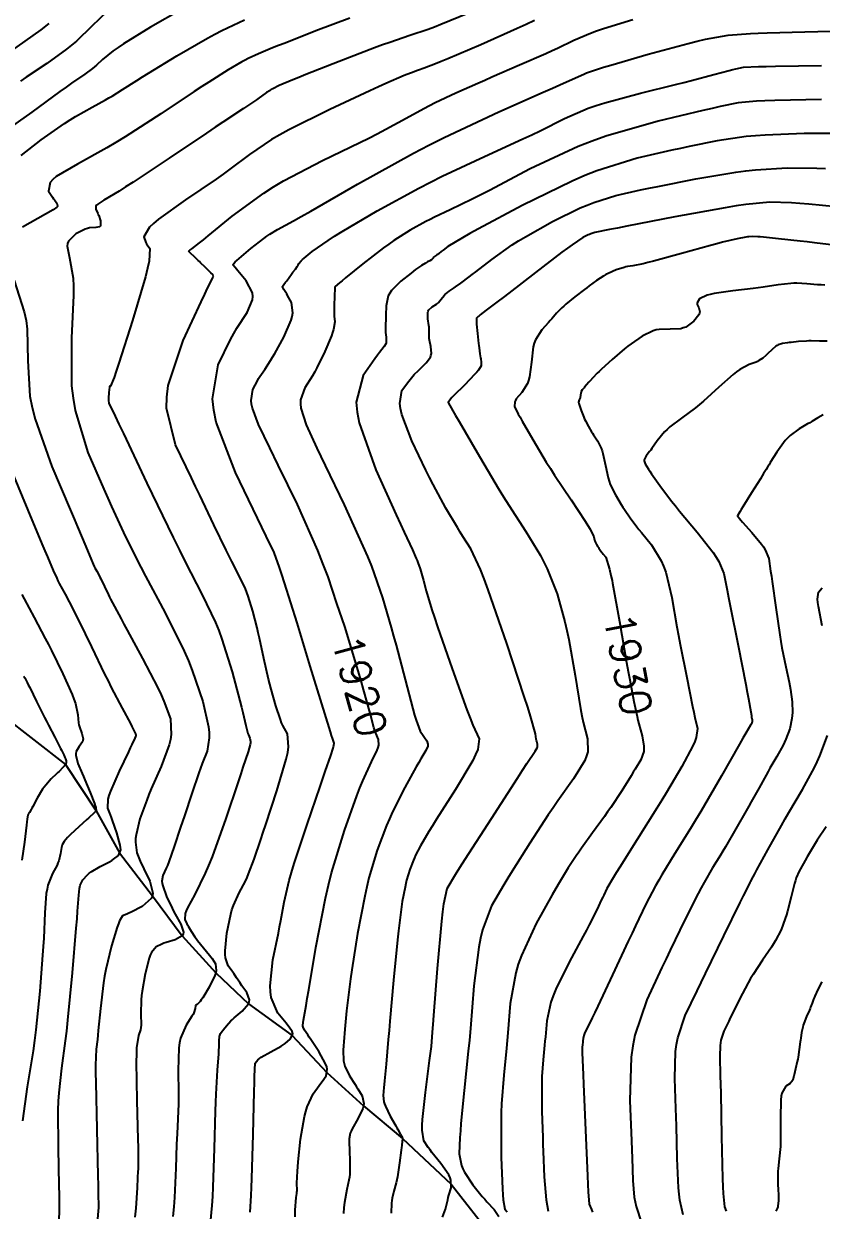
# Model space of a CAD drawing. Header units: metres. Extents: x 837475 to 838479, y 1189012 to 1191015.
# Drawn here: x 838189.3 to 838288.9, y 1189518.9 to 1189667.2 of the extents above; entities that cross this region are included whole.
import ezdxf

# ---------------------------------------------------------------- set-up
doc = ezdxf.new("R2010")
doc.units = ezdxf.units.M
doc.header["$LTSCALE"] = 0.3
for name, color, linetype in [('COTAS 10', 1, 'Continuous'), ('COTAS INT', 252, 'Continuous'), ('DRENAJE', 5, 'Continuous')]:
    doc.layers.add(name, color=color, linetype=linetype)
doc.styles.get("Standard").update_dxf_attribs({"font": 'simplex.shx'})

msp = doc.modelspace()

# ---------------------------------------------------------------- linework, layer by layer
at = {"layer": 'COTAS 10'}
for points in [[(838230.006, 1189667.886), (838225.738, 1189666.279), (838221.906, 1189664.774), (838221.079, 1189664.447), (838220.353, 1189664.159), (838218.578, 1189663.44), (838217.32, 1189662.847), (838216.921, 1189662.638), (838216.5, 1189662.409), (838214.796, 1189661.422), (838212.383, 1189659.903), (838211.516, 1189659.34), (838210.561, 1189658.714), (838206.394, 1189655.937), (838201.918, 1189653.037), (838200.769, 1189652.334), (838199.659, 1189651.675), (838195.977, 1189649.655), (838193.335, 1189648.081), (838192.881, 1189647.703), (838192.547, 1189647.35), (838192.344, 1189646.283), (838192.862, 1189645.498), (838192.983, 1189645.323), (838193.094, 1189645.167), (838193.413, 1189644.754), (838193.499, 1189644.45), (838193.463, 1189644.363), (838193.401, 1189644.273), (838192.96, 1189643.938), (838191.995, 1189643.391), (838189.092, 1189641.748)], [(838223.18, 1189518.123), (838223.194, 1189518.975), (838223.288, 1189520.528), (838223.382, 1189521.025), (838223.397, 1189521.211), (838223.407, 1189521.418), (838223.402, 1189522.34), (838223.451, 1189523.824), (838223.494, 1189524.385), (838223.55, 1189525.011), (838223.861, 1189527.815), (838224.343, 1189530.647), (838224.506, 1189531.291), (838224.683, 1189531.874), (838225.43, 1189533.473), (838226.187, 1189534.553), (838226.369, 1189534.81), (838226.54, 1189535.047), (838227.06, 1189535.749), (838227.187, 1189536.566), (838227.11, 1189536.876), (838226.984, 1189537.223), (838226.124, 1189538.777), (838225.132, 1189540.274), (838224.923, 1189540.585), (838224.741, 1189540.851), (838224.323, 1189541.436), (838224.163, 1189541.807), (838224.144, 1189541.938), (838224.137, 1189542.081), (838224.206, 1189542.699), (838224.532, 1189544.518), (838224.686, 1189545.418), (838224.869, 1189546.49), (838225.761, 1189551.795), (838226.962, 1189557.94), (838227.338, 1189559.543), (838227.734, 1189561.102), (838229.324, 1189566.376), (838230.888, 1189570.73), (838231.268, 1189571.71), (838231.624, 1189572.591), (838232.72, 1189574.958), (838233.426, 1189576.437), (838233.537, 1189576.759), (838233.611, 1189577.042), (838233.572, 1189577.749), (838233.244, 1189578.533), (838233.135, 1189578.865), (838233.019, 1189579.247), (838232.534, 1189581.041), (838231.722, 1189583.992), (838231.4, 1189585.103), (838231.036, 1189586.341), (838229.369, 1189591.874), (838228.398, 1189594.759), (838227.279, 1189598.083), (838226.648, 1189599.748), (838225.995, 1189601.389), (838223.445, 1189607.117), (838221.062, 1189612.042), (838220.012, 1189614.21), (838218.607, 1189617.117), (838217.835, 1189619.159), (838217.734, 1189619.648), (838217.682, 1189620.104), (838217.903, 1189621.475), (838218.456, 1189622.565), (838218.614, 1189622.843), (838218.774, 1189623.111), (838219.366, 1189623.995), (838220.1, 1189625.114), (838220.349, 1189625.53), (838220.618, 1189625.992), (838221.755, 1189628.045), (838222.671, 1189630.139), (838222.8, 1189630.626), (838222.875, 1189631.074), (838222.7, 1189632.359), (838222.233, 1189633.232), (838222.125, 1189633.42), (838222.026, 1189633.585), (838221.746, 1189633.986), (838221.613, 1189634.233), (838221.606, 1189634.3), (838221.612, 1189634.366), (838221.744, 1189634.603), (838221.981, 1189634.88), (838222.053, 1189634.971), (838222.128, 1189635.069), (838222.424, 1189635.476), (838222.733, 1189635.911), (838222.818, 1189636.025), (838222.901, 1189636.138), (838223.197, 1189636.524), (838223.442, 1189636.857), (838223.494, 1189636.936), (838223.538, 1189637.009), (838223.638, 1189637.227), (838223.923, 1189637.567), (838224.083, 1189637.717), (838224.279, 1189637.892), (838225.283, 1189638.728), (838227.283, 1189640.11), (838228.108, 1189640.63), (838229.05, 1189641.208), (838233.43, 1189643.79), (838238.614, 1189646.643), (838240.063, 1189647.391), (838241.519, 1189648.122), (838246.824, 1189650.614), (838251.609, 1189652.784), (838252.736, 1189653.312), (838253.777, 1189653.808), (838256.824, 1189655.337), (838259.79, 1189656.628), (838260.78, 1189656.975), (838261.844, 1189657.317), (838266.298, 1189658.513), (838270.705, 1189659.576), (838271.74, 1189659.835), (838272.695, 1189660.078), (838275.472, 1189660.826), (838277.41, 1189661.361), (838277.835, 1189661.469), (838278.212, 1189661.56), (838279.174, 1189661.746), (838281.066, 1189661.825), (838282.03, 1189661.849), (838283.186, 1189661.874), (838288.948, 1189661.972)], [(838291.94, 1189639.37), (838288.073, 1189639.815), (838287.136, 1189639.921), (838286.258, 1189640.019), (838283.571, 1189640.312), (838281.668, 1189640.509), (838281.283, 1189640.546), (838280.961, 1189640.575), (838280.312, 1189640.62), (838279.871, 1189640.57), (838279.68, 1189640.54), (838279.458, 1189640.502), (838278.407, 1189640.308), (838276.58, 1189639.883), (838275.869, 1189639.7), (838275.07, 1189639.489), (838271.445, 1189638.492), (838267.955, 1189637.538), (838267.241, 1189637.354), (838266.637, 1189637.205), (838265.366, 1189636.956), (838264.71, 1189636.861), (838264.492, 1189636.809), (838264.26, 1189636.746), (838263.291, 1189636.422), (838262.265, 1189635.981), (838261.996, 1189635.843), (838261.733, 1189635.698), (838260.839, 1189635.116), (838259.903, 1189634.42), (838259.614, 1189634.202), (838259.313, 1189633.973), (838258.117, 1189633.056), (838256.989, 1189632.144), (838256.73, 1189631.917), (838256.494, 1189631.702), (838255.835, 1189631.021), (838255.241, 1189630.331), (838255.046, 1189630.11), (838254.838, 1189629.877), (838253.979, 1189628.926), (838253.206, 1189627.682), (838253.053, 1189627.263), (838252.927, 1189626.813), (838252.689, 1189624.916), (838252.463, 1189623.051), (838252.344, 1189622.62), (838252.2, 1189622.227), (838251.475, 1189621.113), (838250.8, 1189620.314), (838250.687, 1189620.118), (838250.607, 1189619.934), (838250.585, 1189619.36), (838251.046, 1189618.424), (838251.27, 1189618.011), (838251.537, 1189617.531), (838252.846, 1189615.242), (838254.545, 1189612.427), (838255.056, 1189611.615), (838255.584, 1189610.789), (838257.641, 1189607.69), (838259.4, 1189605.042), (838259.741, 1189604.5), (838260.019, 1189604.042), (838260.495, 1189603.079), (838260.583, 1189602.678), (838260.616, 1189602.574), (838260.653, 1189602.472), (838260.816, 1189602.132), (838261.002, 1189601.825), (838261.053, 1189601.744), (838261.104, 1189601.665), (838261.285, 1189601.398), (838261.499, 1189601.111), (838261.571, 1189601.02), (838261.648, 1189600.925), (838261.97, 1189600.537), (838262.453, 1189599.048), (838262.631, 1189598.257), (838262.763, 1189597.623), (838262.829, 1189597.303), (838263.705, 1189592.492), (838264.588, 1189587.382), (838264.79, 1189586.239), (838264.973, 1189585.213), (838265.483, 1189582.492), (838265.88, 1189580.65), (838265.991, 1189580.178), (838266.104, 1189579.724), (838266.315, 1189578.959), (838266.518, 1189578.221), (838266.751, 1189576.917), (838266.748, 1189576.587), (838266.717, 1189576.27), (838266.365, 1189575.24), (838265.669, 1189574.073), (838265.421, 1189573.67), (838265.149, 1189573.233), (838263.968, 1189571.366), (838262.597, 1189569.284), (838262.205, 1189568.711), (838261.809, 1189568.139), (838260.333, 1189566.086), (838258.948, 1189564.177), (838258.608, 1189563.695), (838258.288, 1189563.234), (838257.288, 1189561.739), (838256.143, 1189559.844), (838255.731, 1189559.131), (838255.278, 1189558.337), (838253.298, 1189554.787), (838251.432, 1189550.77), (838251.051, 1189549.68), (838250.729, 1189548.601), (838250.054, 1189544.787), (838249.749, 1189541.129), (838249.66, 1189540.149), (838249.569, 1189539.182), (838249.223, 1189535.808), (838248.959, 1189532.234), (838248.92, 1189531.142), (838248.895, 1189530.005), (838248.927, 1189525.528), (838249.07, 1189521.641), (838249.116, 1189520.876), (838249.165, 1189520.246), (838249.361, 1189519.097), (838249.647, 1189518.767)], [(838188.087, 1189635.085), (838189.336, 1189631.21), (838189.547, 1189630.128), (838189.699, 1189629.042), (838189.758, 1189625.085), (838190.026, 1189620.638), (838190.309, 1189619.243), (838190.683, 1189617.776), (838192.786, 1189611.886), (838195.074, 1189606.487), (838195.564, 1189605.33), (838195.991, 1189604.319), (838197.014, 1189601.886), (838197.531, 1189600.649), (838197.639, 1189600.391), (838197.731, 1189600.169), (838197.938, 1189599.676), (838198.07, 1189599.387), (838198.116, 1189599.294), (838198.166, 1189599.196), (838198.378, 1189598.797), (838198.671, 1189598.237), (838198.771, 1189598.038), (838198.88, 1189597.82), (838199.341, 1189596.872), (838199.849, 1189595.835), (838199.987, 1189595.561), (838200.124, 1189595.292), (838200.608, 1189594.368), (838201.433, 1189592.836), (838201.785, 1189592.184), (838202.19, 1189591.433), (838204.1, 1189587.897), (838206.008, 1189584.197), (838206.413, 1189583.342), (838206.764, 1189582.56), (838207.582, 1189580.35), (838207.692, 1189578.383), (838207.595, 1189577.754), (838207.443, 1189577.09), (838206.438, 1189574.389), (838205.202, 1189571.599), (838204.905, 1189570.878), (838204.627, 1189570.181), (838203.788, 1189567.848), (838203.298, 1189565.866), (838203.24, 1189565.39), (838203.216, 1189564.945), (838203.412, 1189563.599), (838203.914, 1189562.362), (838204.084, 1189561.985), (838204.266, 1189561.594), (838205.034, 1189560.057), (838205.401, 1189558.579), (838205.33, 1189558.224), (838205.185, 1189557.893), (838204.04, 1189556.894), (838202.674, 1189556.201), (838202.39, 1189556.063), (838202.147, 1189555.948), (838201.61, 1189555.727), (838201.235, 1189555.11), (838201.093, 1189554.746), (838200.936, 1189554.298), (838200.233, 1189551.98), (838199.527, 1189549.037), (838199.368, 1189548.195), (838199.224, 1189547.342), (838198.834, 1189544.16), (838198.578, 1189541.397), (838198.518, 1189540.807), (838198.463, 1189540.293), (838198.303, 1189539.069), (838198.237, 1189537.093), (838198.24, 1189536.104), (838198.253, 1189534.924), (838198.38, 1189529.069), (838198.529, 1189523.248), (838198.555, 1189522.089), (838198.576, 1189521.127), (838198.598, 1189519.287), (838198.43, 1189517.415)], [(838289.524, 1189566.839), (838288.409, 1189565.185), (838287.158, 1189563.1), (838286.893, 1189562.653), (838286.662, 1189562.263), (838286.122, 1189561.324), (838285.785, 1189560.486), (838285.682, 1189560.16), (838285.575, 1189559.791), (838285.155, 1189558.12), (838284.687, 1189556.308), (838284.55, 1189555.852), (838284.408, 1189555.415), (838283.87, 1189554.003), (838283.177, 1189552.636), (838282.939, 1189552.229), (838282.68, 1189551.809), (838281.577, 1189550.187), (838280.381, 1189548.406), (838280.064, 1189547.885), (838279.753, 1189547.352), (838278.679, 1189545.327), (838277.753, 1189543.433), (838277.534, 1189542.983), (838277.333, 1189542.565), (838276.742, 1189541.321), (838276.367, 1189540.205), (838276.301, 1189539.867), (838276.251, 1189539.516), (838276.209, 1189538.146), (838276.283, 1189535.729), (838276.308, 1189534.718), (838276.333, 1189533.56), (838276.439, 1189528.146), (838276.57, 1189522.921), (838276.611, 1189521.883), (838276.654, 1189521.022), (838276.829, 1189519.386), (838277.009, 1189518.826)]]:
    msp.add_lwpolyline(points, dxfattribs=at)
at = {"layer": 'COTAS INT'}
for points in [[(838209.045, 1189669.005), (838205.087, 1189666.759), (838201.747, 1189664.68), (838201.05, 1189664.219), (838200.452, 1189663.807), (838199.113, 1189662.733), (838198.348, 1189661.993), (838198.111, 1189661.792), (838197.863, 1189661.593), (838196.879, 1189660.887), (838195.224, 1189659.738), (838194.553, 1189659.259), (838193.79, 1189658.711), (838190.266, 1189656.151), (838186.868, 1189653.712)], [(838199.687, 1189668.703), (838197.769, 1189666.875), (838195.844, 1189665.013), (838195.249, 1189664.508), (838194.626, 1189664.006), (838192.151, 1189662.231), (838189.563, 1189660.493), (838188.868, 1189660.015)], [(838188.931, 1189650.736), (838191.458, 1189652.696), (838194.362, 1189654.714), (838195.07, 1189655.177), (838195.737, 1189655.599), (838197.8, 1189656.778), (838199.477, 1189657.667), (838199.9, 1189657.906), (838200.306, 1189658.142), (838201.622, 1189658.969), (838203.394, 1189660.104), (838204.086, 1189660.534), (838204.866, 1189661.014), (838208.41, 1189663.168), (838212.205, 1189665.366), (838213.143, 1189665.874), (838214.032, 1189666.34), (838216.832, 1189667.66)], [(838244.742, 1189668.476), (838241.375, 1189667.078), (838240.565, 1189666.762), (838239.808, 1189666.476), (838237.518, 1189665.7), (838234.981, 1189664.856), (838234.069, 1189664.528), (838233.067, 1189664.158), (838228.689, 1189662.482), (838224.512, 1189660.834), (838223.636, 1189660.483), (838222.882, 1189660.176), (838221.171, 1189659.449), (838220.373, 1189659.052), (838220.194, 1189658.954), (838220.033, 1189658.862), (838219.604, 1189658.573), (838218.974, 1189658.118), (838218.687, 1189657.921), (838218.351, 1189657.693), (838216.729, 1189656.613), (838214.122, 1189654.88), (838213.165, 1189654.241), (838212.107, 1189653.532), (838207.433, 1189650.393), (838202.936, 1189647.402), (838201.988, 1189646.786), (838201.17, 1189646.262), (838199.289, 1189645.136), (838198.502, 1189644.637), (838198.373, 1189644.509), (838198.283, 1189644.385), (838198.278, 1189643.973), (838198.515, 1189643.521), (838198.577, 1189643.371), (838198.637, 1189643.211), (838198.842, 1189642.546), (838198.87, 1189641.975), (838198.819, 1189641.875), (838198.742, 1189641.8), (838198.254, 1189641.738), (838197.475, 1189641.677), (838197.215, 1189641.602), (838196.935, 1189641.502), (838195.768, 1189640.934), (838194.863, 1189640.029), (838194.749, 1189639.717), (838194.695, 1189639.379), (838194.993, 1189637.934), (838195.446, 1189635.417), (838195.489, 1189634.402), (838195.496, 1189633.248), (838195.225, 1189627.934), (838195.235, 1189621.958), (838195.419, 1189620.386), (838195.683, 1189618.852), (838197.291, 1189613.611), (838199.261, 1189609.034), (838199.753, 1189607.917), (838200.221, 1189606.865), (838201.721, 1189603.611), (838203.337, 1189600.35), (838203.88, 1189599.294), (838204.465, 1189598.172), (838206.919, 1189593.566), (838209.301, 1189588.802), (838209.84, 1189587.58), (838210.327, 1189586.401), (838211.651, 1189582.492), (838212.33, 1189579.332), (838212.411, 1189578.624), (838212.445, 1189577.988), (838212.182, 1189576.296), (838211.541, 1189574.746), (838211.338, 1189574.2), (838211.122, 1189573.603), (838210.251, 1189571.027), (838209.34, 1189568.242), (838209.1, 1189567.514), (838208.865, 1189566.805), (838208.062, 1189564.4), (838207.379, 1189562.458), (838207.221, 1189562.04), (838207.075, 1189561.674), (838206.659, 1189560.788), (838206.527, 1189560.05), (838206.56, 1189559.778), (838206.624, 1189559.477), (838207.106, 1189558.143), (838207.794, 1189556.685), (838207.988, 1189556.305), (838208.183, 1189555.936), (838208.898, 1189554.69), (838209.229, 1189553.675), (838209.182, 1189553.451), (838209.075, 1189553.252), (838208.186, 1189552.741), (838207.039, 1189552.396), (838206.77, 1189552.302), (838206.521, 1189552.209), (838205.794, 1189551.879), (838205.223, 1189551.163), (838205.072, 1189550.827), (838204.924, 1189550.432), (838204.414, 1189548.505), (838204.04, 1189546.324), (838203.977, 1189545.768), (838203.931, 1189545.233), (838203.913, 1189543.472), (838203.924, 1189542.072), (838203.897, 1189541.764), (838203.858, 1189541.49), (838203.605, 1189540.789), (838203.368, 1189539.254), (838203.337, 1189538.454), (838203.322, 1189537.492), (838203.392, 1189532.667), (838203.52, 1189527.809), (838203.541, 1189526.826), (838203.555, 1189526.001), (838203.552, 1189524.331), (838203.508, 1189523.544), (838203.497, 1189523.276), (838203.487, 1189522.986), (838203.451, 1189521.754), (838203.258, 1189519.211), (838203.148, 1189518.094)], [(838212.483, 1189516.011), (838212.798, 1189519.545), (838212.869, 1189520.668), (838212.933, 1189521.854), (838213.105, 1189526.662), (838213.24, 1189531.337), (838213.28, 1189532.439), (838213.322, 1189533.458), (838213.486, 1189536.446), (838213.622, 1189538.506), (838213.647, 1189538.939), (838213.666, 1189539.314), (838213.689, 1189540.173), (838213.707, 1189540.595), (838213.724, 1189540.694), (838213.745, 1189540.785), (838213.863, 1189541.048), (838214.066, 1189541.322), (838214.14, 1189541.42), (838214.223, 1189541.527), (838214.588, 1189541.994), (838215.146, 1189542.598), (838215.349, 1189542.792), (838215.574, 1189542.997), (838216.566, 1189543.835), (838217.341, 1189544.746), (838217.43, 1189544.998), (838217.464, 1189545.249), (838217.134, 1189546.154), (838216.522, 1189546.984), (838216.379, 1189547.189), (838216.246, 1189547.383), (838215.864, 1189547.991), (838215.513, 1189548.544), (838215.401, 1189548.704), (838215.282, 1189548.866), (838214.801, 1189549.474), (838214.458, 1189550.485), (838214.427, 1189550.901), (838214.423, 1189551.376), (838214.64, 1189553.585), (838215.118, 1189555.934), (838215.278, 1189556.498), (838215.452, 1189557.024), (838216.18, 1189558.61), (838216.959, 1189560.067), (838217.164, 1189560.512), (838217.364, 1189560.975), (838218.048, 1189562.798), (838218.883, 1189565.288), (838219.179, 1189566.172), (838219.503, 1189567.14), (838220.904, 1189571.338), (838222.068, 1189575.318), (838222.242, 1189576.149), (838222.351, 1189576.862), (838222.209, 1189578.456), (838221.643, 1189579.495), (838221.484, 1189579.858), (838221.325, 1189580.254), (838220.746, 1189581.956), (838220.165, 1189584.029), (838220.005, 1189584.659), (838219.846, 1189585.312), (838219.276, 1189587.874), (838218.718, 1189590.439), (838218.566, 1189591.095), (838218.416, 1189591.726), (838217.886, 1189593.81), (838217.312, 1189595.648), (838217.134, 1189596.124), (838216.949, 1189596.586), (838216.213, 1189598.137), (838215.244, 1189600.012), (838214.912, 1189600.679), (838214.553, 1189601.409), (838213.024, 1189604.579), (838211.249, 1189608.294), (838210.733, 1189609.368), (838210.207, 1189610.462), (838208.223, 1189614.579), (838207.119, 1189619.162), (838207.149, 1189620.55), (838207.324, 1189621.99), (838209.167, 1189627.622), (838211.435, 1189632.453), (838211.878, 1189633.388), (838212.241, 1189634.149), (838212.881, 1189635.444), (838212.949, 1189635.6), (838212.952, 1189635.642), (838212.947, 1189635.685), (838212.87, 1189635.836), (838212.651, 1189636.07), (838212.558, 1189636.165), (838212.45, 1189636.273), (838211.939, 1189636.77), (838211.357, 1189637.327), (838211.204, 1189637.472), (838211.054, 1189637.613), (838210.542, 1189638.09), (838210.145, 1189638.465), (838210.068, 1189638.541), (838210.006, 1189638.605), (838209.899, 1189638.738), (838209.946, 1189638.821), (838209.981, 1189638.854), (838210.025, 1189638.891), (838210.261, 1189639.06), (838211.218, 1189639.805), (838211.716, 1189640.206), (838212.315, 1189640.69), (838215.321, 1189643.142), (838219.278, 1189646.032), (838220.478, 1189646.793), (838221.723, 1189647.536), (838226.592, 1189650.079), (838231.266, 1189652.335), (838232.387, 1189652.899), (838233.434, 1189653.435), (838236.592, 1189655.149), (838239.236, 1189656.609), (838239.959, 1189656.985), (838240.678, 1189657.348), (838243.244, 1189658.558), (838246.011, 1189659.778), (838246.858, 1189660.148), (838247.739, 1189660.531), (838251.212, 1189662.032), (838254.498, 1189663.473), (838255.263, 1189663.819), (838255.963, 1189664.141), (838257.968, 1189665.113), (838260.072, 1189666.01), (838260.836, 1189666.285), (838261.678, 1189666.572), (838265.375, 1189667.706)], [(838192.387, 1189667.223), (838191.389, 1189666.42), (838187.423, 1189663.575)], [(838253.085, 1189667.567), (838252.032, 1189667.077), (838250.916, 1189666.567), (838246.355, 1189664.556), (838242.245, 1189662.802), (838241.413, 1189662.454), (838240.714, 1189662.164), (838239.297, 1189661.614), (838238.579, 1189661.375), (838238.321, 1189661.282), (838238.037, 1189661.177), (838236.797, 1189660.703), (838234.515, 1189659.719), (838233.574, 1189659.293), (838232.499, 1189658.8), (838227.5, 1189656.468), (838222.387, 1189653.925), (838221.241, 1189653.299), (838220.211, 1189652.708), (838217.462, 1189650.858), (838215.029, 1189648.998), (838214.198, 1189648.401), (838213.298, 1189647.768), (838209.479, 1189645.187), (838206.088, 1189642.769), (838205.457, 1189642.24), (838204.961, 1189641.77), (838204.283, 1189640.58), (838204.515, 1189639.87), (838204.593, 1189639.703), (838204.677, 1189639.55), (838205.026, 1189639.107), (838204.928, 1189637.508), (838204.729, 1189636.626), (838204.456, 1189635.553), (838202.848, 1189630.092), (838201.151, 1189624.758), (838200.821, 1189623.764), (838200.552, 1189622.98), (838200.087, 1189621.896), (838200.018, 1189621.951), (838199.999, 1189621.885), (838199.979, 1189621.785), (838199.908, 1189621.129), (838199.865, 1189620.385), (838199.863, 1189620.228), (838199.865, 1189620.093), (838199.908, 1189619.784), (838200.681, 1189618.148), (838201.143, 1189617.176), (838201.712, 1189615.979), (838204.662, 1189609.784), (838207.942, 1189602.986), (838208.719, 1189601.409), (838209.439, 1189599.964), (838211.566, 1189595.851), (838213.205, 1189592.397), (838213.618, 1189591.368), (838214.013, 1189590.308), (838215.292, 1189586.216), (838216.265, 1189582.573), (838216.468, 1189581.796), (838216.642, 1189581.12), (838217.029, 1189579.511), (838217.226, 1189578.69), (838217.279, 1189578.51), (838217.332, 1189578.35), (838217.521, 1189577.943), (838217.601, 1189577.514), (838217.586, 1189577.341), (838217.554, 1189577.143), (838217.304, 1189576.231), (838216.657, 1189574.302), (838216.375, 1189573.463), (838216.049, 1189572.492), (838214.498, 1189567.886), (838212.785, 1189563.103), (838212.356, 1189562.022), (838211.947, 1189561.045), (838210.632, 1189558.395), (838209.72, 1189556.719), (838209.565, 1189556.358), (838209.452, 1189556.04), (838209.394, 1189555.263), (838209.646, 1189554.746), (838209.728, 1189554.592), (838209.815, 1189554.434), (838210.173, 1189553.825), (838210.651, 1189553.118), (838210.814, 1189552.897), (838210.99, 1189552.665), (838211.736, 1189551.741), (838212.472, 1189550.826), (838212.641, 1189550.6), (838212.796, 1189550.388), (838213.231, 1189549.72), (838213.316, 1189548.921), (838213.249, 1189548.625), (838213.144, 1189548.296), (838212.438, 1189546.839), (838211.623, 1189545.49), (838211.448, 1189545.231), (838211.296, 1189545.021), (838210.931, 1189544.671), (838210.759, 1189544.578), (838210.728, 1189544.529), (838210.704, 1189544.469), (838210.679, 1189544.171), (838210.521, 1189543.63), (838210.414, 1189543.418), (838210.28, 1189543.18), (838209.565, 1189542.092), (838208.864, 1189540.454), (838208.738, 1189539.868), (838208.642, 1189539.224), (838208.541, 1189536.42), (838208.593, 1189533.561), (838208.594, 1189532.883), (838208.588, 1189532.253), (838208.519, 1189530.389), (838208.415, 1189528.501), (838208.389, 1189527.858), (838208.363, 1189527.161), (838208.278, 1189524.208), (838208.095, 1189520.533), (838208.009, 1189519.381), (838207.906, 1189518.171)], [(838217.562, 1189518.706), (838217.687, 1189520.812), (838217.725, 1189521.781), (838217.764, 1189522.917), (838217.914, 1189528.416), (838218.052, 1189533.791), (838218.082, 1189534.848), (838218.11, 1189535.719), (838218.18, 1189537.312), (838218.511, 1189537.758), (838218.702, 1189537.907), (838218.936, 1189538.067), (838220.141, 1189538.736), (838221.411, 1189539.43), (838221.687, 1189539.606), (838221.929, 1189539.775), (838222.53, 1189540.325), (838222.807, 1189540.781), (838222.845, 1189540.891), (838222.866, 1189540.993), (838222.804, 1189541.301), (838222.426, 1189541.81), (838222.248, 1189542.04), (838222.038, 1189542.307), (838221.016, 1189543.591), (838220.174, 1189545.541), (838220.078, 1189546.229), (838220.041, 1189546.98), (838220.404, 1189550.228), (838221.073, 1189553.565), (838221.229, 1189554.374), (838221.373, 1189555.132), (838221.788, 1189557.454), (838222.433, 1189560.156), (838222.722, 1189561.154), (838223.059, 1189562.261), (838224.674, 1189567.162), (838226.297, 1189571.895), (838226.639, 1189572.895), (838226.934, 1189573.76), (838227.614, 1189575.766), (838227.908, 1189576.687), (838227.96, 1189576.869), (838227.999, 1189577.019), (838228.036, 1189577.294), (838227.828, 1189577.907), (838227.714, 1189578.269), (838227.575, 1189578.714), (838226.867, 1189581.018), (838225.062, 1189586.938), (838223.417, 1189592.328), (838221.86, 1189597.33), (838221.527, 1189598.36), (838221.236, 1189599.235), (838220.538, 1189601.111), (838219.54, 1189603.174), (838215.704, 1189611.111), (838213.324, 1189617.407), (838213.014, 1189618.915), (838212.854, 1189620.321), (838213.535, 1189624.549), (838215.105, 1189627.723), (838215.505, 1189628.465), (838215.89, 1189629.148), (838217.158, 1189631.119), (838217.854, 1189632.689), (838217.878, 1189633.118), (838217.83, 1189633.546), (838217.049, 1189635.071), (838216.027, 1189636.299), (838215.827, 1189636.538), (838215.662, 1189636.734), (838215.367, 1189637.078), (838215.678, 1189637.422), (838215.897, 1189637.617), (838216.172, 1189637.857), (838217.644, 1189639.084), (838219.275, 1189640.368), (838219.65, 1189640.644), (838219.993, 1189640.884), (838220.958, 1189641.464), (838222.947, 1189642.548), (838223.937, 1189643.107), (838225.116, 1189643.777), (838230.958, 1189647.132), (838237.972, 1189651.004), (838239.891, 1189652), (838241.799, 1189652.965), (838248.606, 1189656.174), (838254.176, 1189658.648), (838255.304, 1189659.148), (838256.253, 1189659.569), (838258.187, 1189660.419), (838258.865, 1189660.717), (838259.022, 1189660.788), (838259.167, 1189660.854), (838259.581, 1189661.055), (838260.96, 1189661.512), (838261.714, 1189661.74), (838262.629, 1189662.012), (838267.274, 1189663.361), (838272.274, 1189664.725), (838273.412, 1189665.006), (838274.442, 1189665.245), (838277.274, 1189665.759), (838280.044, 1189665.969), (838281.035, 1189666.016), (838282.123, 1189666.058), (838286.865, 1189666.169), (838291.669, 1189666.29)], [(838288.933, 1189657.734), (838283.079, 1189657.606), (838281.862, 1189657.562), (838280.819, 1189657.515), (838278.513, 1189657.314), (838276.271, 1189656.824), (838275.27, 1189656.595), (838274.103, 1189656.326), (838268.513, 1189655.016), (838262.006, 1189653.141), (838260.261, 1189652.515), (838258.541, 1189651.844), (838252.532, 1189649.035), (838247.441, 1189646.361), (838246.298, 1189645.776), (838245.272, 1189645.256), (838242.532, 1189643.939), (838240.564, 1189643.014), (838240.024, 1189642.743), (838239.486, 1189642.465), (838237.562, 1189641.406), (838235.493, 1189640.091), (838234.864, 1189639.651), (838234.211, 1189639.178), (838231.648, 1189637.196), (838229.456, 1189635.424), (838229.037, 1189635.082), (838228.7, 1189634.806), (838228.158, 1189634.348), (838228.146, 1189634.256), (838228.142, 1189634.21), (838228.138, 1189634.155), (838228.121, 1189633.882), (838228.1, 1189633.408), (838228.094, 1189633.227), (838228.087, 1189633.023), (838228.062, 1189632.106), (838228.053, 1189631.127), (838228.057, 1189630.885), (838228.064, 1189630.655), (838228.113, 1189629.93), (838227.967, 1189628.975), (838227.852, 1189628.6), (838227.704, 1189628.177), (838226.899, 1189626.253), (838225.897, 1189624.193), (838225.625, 1189623.686), (838225.355, 1189623.206), (838224.402, 1189621.698), (838223.852, 1189620.179), (838223.836, 1189619.692), (838223.88, 1189619.176), (838224.532, 1189617.07), (838225.893, 1189614.141), (838226.383, 1189613.106), (838226.922, 1189611.973), (838229.281, 1189607.07), (838231.648, 1189601.924), (838232.193, 1189600.637), (838232.69, 1189599.41), (838234.084, 1189595.478), (838235.173, 1189591.758), (838235.478, 1189590.665), (838235.784, 1189589.545), (838236.9, 1189585.273), (838237.877, 1189581.576), (838238.095, 1189580.818), (838238.29, 1189580.176), (838238.806, 1189578.817), (838239.154, 1189578.26), (838239.243, 1189578.123), (838239.33, 1189577.993), (838239.617, 1189577.587), (838239.762, 1189577.189), (838239.758, 1189577.064), (838239.735, 1189576.933), (838239.495, 1189576.407), (838238.875, 1189575.353), (838238.612, 1189574.888), (838238.311, 1189574.349), (838236.894, 1189571.78), (838235.342, 1189568.717), (838234.955, 1189567.867), (838234.586, 1189567.017), (838233.406, 1189563.938), (838232.389, 1189560.466), (838232.122, 1189559.367), (838231.861, 1189558.209), (838230.972, 1189553.53), (838230.245, 1189548.965), (838230.087, 1189547.878), (838229.947, 1189546.869), (838229.598, 1189543.864), (838229.391, 1189541.586), (838229.342, 1189541.035), (838229.296, 1189540.518), (838229.158, 1189538.941), (838229.213, 1189537.628), (838229.288, 1189537.278), (838229.39, 1189536.935), (838229.974, 1189535.744), (838230.674, 1189534.657), (838230.848, 1189534.379), (838231.014, 1189534.11), (838231.545, 1189533.223), (838231.752, 1189532.282), (838231.715, 1189531.981), (838231.637, 1189531.661), (838231.012, 1189530.358), (838230.299, 1189529.11), (838230.165, 1189528.825), (838230.059, 1189528.566), (838229.904, 1189527.851), (838229.935, 1189527.087), (838229.946, 1189526.797), (838229.957, 1189526.473), (838230.009, 1189525.022), (838229.983, 1189523.471), (838229.946, 1189523.085), (838229.897, 1189522.717), (838229.611, 1189521.543), (838229.319, 1189519.933), (838229.265, 1189519.29), (838229.223, 1189518.561)], [(838291.541, 1189653.466), (838286.778, 1189653.455), (838281.878, 1189653.27), (838280.665, 1189653.181), (838279.515, 1189653.075), (838275.882, 1189652.559), (838272.386, 1189651.845), (838271.322, 1189651.615), (838270.217, 1189651.371), (838265.882, 1189650.374), (838260.882, 1189648.81), (838259.358, 1189648.209), (838257.774, 1189647.535), (838251.55, 1189644.492), (838246.097, 1189641.562), (838244.999, 1189640.958), (838244.08, 1189640.444), (838242.246, 1189639.34), (838241.668, 1189638.894), (838241.54, 1189638.796), (838241.425, 1189638.708), (838241.128, 1189638.484), (838240.936, 1189638.346), (838240.888, 1189638.312), (838240.843, 1189638.281), (838240.699, 1189638.185), (838240.577, 1189638.092), (838240.546, 1189638.062), (838240.516, 1189638.031), (838240.416, 1189637.903), (838240.296, 1189637.769), (838240.253, 1189637.733), (838240.205, 1189637.699), (838239.998, 1189637.581), (838239.696, 1189637.421), (838239.588, 1189637.36), (838239.47, 1189637.291), (838238.959, 1189636.981), (838238.211, 1189636.464), (838237.944, 1189636.265), (838237.65, 1189636.041), (838236.374, 1189635.031), (838235.21, 1189633.843), (838234.988, 1189633.507), (838234.809, 1189633.169), (838234.525, 1189631.923), (838234.517, 1189630.79), (838234.512, 1189630.523), (838234.507, 1189630.276), (838234.477, 1189629.551), (838234.466, 1189628.954), (838234.471, 1189628.787), (838234.48, 1189628.619), (838234.545, 1189628.007), (838234.561, 1189627.454), (838234.54, 1189627.324), (838234.507, 1189627.203), (838234.298, 1189626.85), (838233.721, 1189626.121), (838233.456, 1189625.763), (838233.147, 1189625.338), (838231.653, 1189623.241), (838230.809, 1189619.887), (838230.909, 1189618.669), (838231.155, 1189617.327), (838233.248, 1189611.437), (838235.797, 1189605.823), (838236.331, 1189604.655), (838236.789, 1189603.654), (838237.822, 1189601.437), (838238.303, 1189600.391), (838238.414, 1189600.129), (838238.515, 1189599.88), (838238.798, 1189599.081), (838239.045, 1189598.223), (838239.123, 1189597.936), (838239.206, 1189597.628), (838239.539, 1189596.339), (838240.257, 1189593.974), (838240.583, 1189592.987), (838240.963, 1189591.856), (838242.792, 1189586.576), (838244.64, 1189581.455), (838245.032, 1189580.425), (838245.373, 1189579.564), (838246.172, 1189577.853), (838245.996, 1189576.509), (838245.722, 1189575.878), (838245.35, 1189575.135), (838243.195, 1189571.521), (838240.826, 1189567.798), (838240.318, 1189566.988), (838239.876, 1189566.273), (838238.817, 1189564.486), (838238.226, 1189563.319), (838238.079, 1189562.996), (838237.938, 1189562.672), (838237.489, 1189561.5), (838237.102, 1189560.177), (838237, 1189559.759), (838236.901, 1189559.318), (838236.562, 1189557.536), (838236.199, 1189554.854), (838236.085, 1189553.845), (838235.964, 1189552.72), (838235.477, 1189547.698), (838235.012, 1189542.575), (838234.906, 1189541.387), (838234.808, 1189540.299), (838234.537, 1189537.203), (838234.353, 1189535.115), (838234.31, 1189534.663), (838234.272, 1189534.265), (838234.164, 1189533.286), (838234.251, 1189532.512), (838234.335, 1189532.245), (838234.444, 1189531.954), (838235.058, 1189530.712), (838235.733, 1189529.513), (838235.882, 1189529.25), (838236.014, 1189529.017), (838236.353, 1189528.422), (838236.531, 1189528.089), (838236.562, 1189528.02), (838236.584, 1189527.961), (838236.599, 1189527.834), (838236.569, 1189527.755), (838236.564, 1189527.727), (838236.56, 1189527.696), (838236.558, 1189527.562), (838236.51, 1189527.055), (838236.477, 1189526.789), (838236.435, 1189526.47), (838236.215, 1189524.861), (838235.939, 1189523.128), (838235.862, 1189522.729), (838235.786, 1189522.365), (838235.508, 1189521.343), (838235.286, 1189520.441), (838235.244, 1189520.152), (838235.211, 1189519.847), (838235.163, 1189518.604)], [(838241.59, 1189518.094), (838241.941, 1189519.076), (838242.228, 1189520.262), (838242.307, 1189520.559), (838242.385, 1189520.841), (838242.664, 1189521.742), (838242.635, 1189522.7), (838242.518, 1189523.017), (838242.355, 1189523.356), (838241.374, 1189524.77), (838240.264, 1189526.157), (838240.02, 1189526.481), (838239.802, 1189526.777), (838239.243, 1189527.629), (838239.041, 1189528.966), (838239.049, 1189529.568), (838239.084, 1189530.271), (838239.442, 1189533.65), (838239.884, 1189536.987), (838239.973, 1189537.664), (838240.047, 1189538.234), (838240.194, 1189539.401), (838240.344, 1189541.183), (838240.421, 1189542.14), (838240.513, 1189543.298), (838240.971, 1189549.158), (838241.491, 1189555.056), (838241.621, 1189556.238), (838241.745, 1189557.224), (838242.147, 1189559.158), (838243.217, 1189560.899), (838243.764, 1189561.763), (838244.418, 1189562.793), (838247.687, 1189567.894), (838250.945, 1189572.949), (838251.594, 1189573.949), (838252.132, 1189574.777), (838253.16, 1189576.324), (838253.392, 1189576.707), (838253.429, 1189576.8), (838253.455, 1189576.888), (838253.447, 1189577.158), (838253.356, 1189577.501), (838253.329, 1189577.636), (838253.3, 1189577.787), (838253.19, 1189578.476), (838252.572, 1189580.691), (838252.224, 1189581.805), (838251.799, 1189583.136), (838249.625, 1189589.749), (838247.306, 1189596.45), (838246.791, 1189597.836), (838246.33, 1189599.019), (838245.122, 1189601.596), (838244.128, 1189603.134), (838243.802, 1189603.662), (838243.455, 1189604.233), (838242.018, 1189606.664), (838240.404, 1189609.607), (838239.946, 1189610.501), (838239.482, 1189611.429), (838237.766, 1189615.068), (838236.506, 1189618.383), (838236.33, 1189619.108), (838236.23, 1189619.748), (838236.492, 1189621.362), (838237.189, 1189622.315), (838237.363, 1189622.538), (838237.529, 1189622.744), (838238.057, 1189623.343), (838238.575, 1189623.864), (838238.734, 1189624.021), (838238.899, 1189624.183), (838239.552, 1189624.814), (838240.065, 1189625.531), (838240.142, 1189625.747), (838240.19, 1189625.97), (838240.131, 1189626.842), (838239.947, 1189627.668), (838239.917, 1189627.863), (838239.896, 1189628.043), (838239.896, 1189628.573), (838239.911, 1189629.101), (838239.899, 1189629.281), (838239.881, 1189629.475), (838239.757, 1189630.297), (838239.736, 1189631.089), (838239.782, 1189631.264), (838239.85, 1189631.419), (838240.284, 1189631.822), (838240.813, 1189632.138), (838240.941, 1189632.24), (838241.062, 1189632.347), (838241.432, 1189632.787), (838241.775, 1189633.228), (838241.878, 1189633.336), (838241.985, 1189633.438), (838242.404, 1189633.758), (838242.9, 1189634.087), (838243.055, 1189634.195), (838243.219, 1189634.31), (838243.879, 1189634.788), (838244.902, 1189635.558), (838245.295, 1189635.859), (838245.736, 1189636.196), (838247.725, 1189637.729), (838250.291, 1189639.54), (838251.095, 1189640.053), (838251.94, 1189640.571), (838255.331, 1189642.482), (838258.77, 1189644.164), (838259.645, 1189644.536), (838260.487, 1189644.868), (838263.25, 1189645.732), (838266.332, 1189646.416), (838267.375, 1189646.634), (838268.5, 1189646.865), (838273.25, 1189647.804), (838278.21, 1189648.636), (838279.468, 1189648.799), (838280.676, 1189648.934), (838284.623, 1189649.177), (838288.359, 1189649.133), (838289.434, 1189649.086)], [(838292.468, 1189644.136), (838287.345, 1189644.634), (838286.202, 1189644.726), (838285.177, 1189644.799), (838282.468, 1189644.899), (838279.475, 1189644.598), (838278.272, 1189644.418), (838276.906, 1189644.197), (838270.618, 1189643.049), (838264.615, 1189641.885), (838263.428, 1189641.653), (838262.446, 1189641.461), (838260.618, 1189641.091), (838260.093, 1189640.926), (838259.932, 1189640.863), (838259.766, 1189640.792), (838259.112, 1189640.472), (838257.782, 1189639.58), (838257.19, 1189639.148), (838256.501, 1189638.636), (838253.204, 1189636.119), (838249.865, 1189633.543), (838249.15, 1189632.994), (838248.526, 1189632.517), (838247.026, 1189631.383), (838246.289, 1189630.826), (838246.146, 1189630.711), (838246.028, 1189630.613), (838245.82, 1189630.401), (838245.819, 1189630.047), (838245.831, 1189629.86), (838245.849, 1189629.633), (838245.962, 1189628.491), (838246.098, 1189627.252), (838246.132, 1189626.965), (838246.164, 1189626.701), (838246.263, 1189625.949), (838246.336, 1189625.438), (838246.352, 1189625.327), (838246.365, 1189625.228), (838246.394, 1189624.977), (838246.404, 1189624.791), (838246.405, 1189624.734), (838246.406, 1189624.673), (838246.402, 1189624.43), (838246.077, 1189623.906), (838245.874, 1189623.668), (838245.623, 1189623.39), (838244.311, 1189622.049), (838243.009, 1189620.737), (838242.764, 1189620.478), (838242.569, 1189620.263), (838242.283, 1189619.862), (838242.861, 1189618.836), (838243.211, 1189618.228), (838243.644, 1189617.479), (838245.893, 1189613.601), (838248.524, 1189609.172), (838249.198, 1189608.074), (838249.848, 1189607.033), (838251.997, 1189603.739), (838253.807, 1189600.762), (838254.243, 1189599.921), (838254.652, 1189599.071), (838255.894, 1189595.943), (838256.882, 1189592.448), (838257.131, 1189591.368), (838257.369, 1189590.239), (838258.139, 1189585.758), (838258.801, 1189581.625), (838258.971, 1189580.716), (838259.136, 1189579.909), (838259.682, 1189577.845), (838259.728, 1189576.228), (838259.577, 1189575.703), (838259.354, 1189575.144), (838257.959, 1189572.847), (838255.989, 1189570.084), (838255.404, 1189569.233), (838254.802, 1189568.343), (838252.488, 1189564.817), (838250.281, 1189561.319), (838249.747, 1189560.447), (838249.247, 1189559.618), (838247.722, 1189556.973), (838246.589, 1189553.997), (838246.336, 1189552.959), (838246.11, 1189551.828), (838245.513, 1189546.973), (838245.069, 1189541.645), (838244.939, 1189540.217), (838244.806, 1189538.809), (838244.303, 1189533.894), (838243.889, 1189529.772), (838243.814, 1189528.864), (838243.755, 1189528.058), (838243.683, 1189525.987), (838243.964, 1189524.538), (838244.128, 1189524.124), (838244.329, 1189523.703), (838245.368, 1189522.135), (838246.557, 1189520.683), (838246.853, 1189520.336), (838247.135, 1189520.012), (838248.033, 1189519.042), (838248.63, 1189518.155)], [(838289.359, 1189634.513), (838288.889, 1189634.546), (838288.449, 1189634.58), (838287.108, 1189634.708), (838285.861, 1189634.765), (838285.479, 1189634.753), (838285.082, 1189634.73), (838283.518, 1189634.547), (838281.635, 1189634.278), (838281.037, 1189634.2), (838280.406, 1189634.121), (838277.847, 1189633.822), (838275.524, 1189633.477), (838275.04, 1189633.369), (838274.626, 1189633.255), (838273.708, 1189632.799), (838273.409, 1189632.33), (838273.385, 1189632.208), (838273.387, 1189632.089), (838273.605, 1189631.687), (838273.741, 1189631.199), (838273.69, 1189631.026), (838273.601, 1189630.836), (838272.961, 1189630.012), (838271.972, 1189629.294), (838271.662, 1189629.172), (838271.337, 1189629.082), (838270.034, 1189629.034), (838268.644, 1189629.001), (838268.264, 1189628.922), (838267.885, 1189628.812), (838266.535, 1189628.162), (838265.147, 1189627.198), (838264.745, 1189626.89), (838264.335, 1189626.564), (838262.79, 1189625.241), (838261.444, 1189624.014), (838261.16, 1189623.748), (838260.914, 1189623.515), (838260.345, 1189622.942), (838260.034, 1189622.586), (838259.951, 1189622.489), (838259.869, 1189622.394), (838259.584, 1189622.057), (838259.332, 1189621.76), (838259.271, 1189621.689), (838259.214, 1189621.623), (838259.039, 1189621.425), (838258.915, 1189621.227), (838258.891, 1189621.16), (838258.871, 1189621.088), (838258.833, 1189620.785), (838258.797, 1189620.487), (838258.778, 1189620.418), (838258.755, 1189620.356), (838258.639, 1189620.178), (838258.591, 1189619.891), (838258.611, 1189619.759), (838258.645, 1189619.605), (838258.887, 1189618.858), (838259.231, 1189618.011), (838259.329, 1189617.793), (838259.429, 1189617.583), (838259.8, 1189616.883), (838260.207, 1189616.209), (838260.329, 1189616.014), (838260.456, 1189615.816), (838260.948, 1189615.074), (838261.415, 1189614.138), (838261.526, 1189613.818), (838261.628, 1189613.472), (838261.93, 1189612.003), (838262.274, 1189610.439), (838262.402, 1189610.033), (838262.545, 1189609.639), (838263.182, 1189608.312), (838263.907, 1189607.113), (838264.106, 1189606.799), (838264.304, 1189606.493), (838265.01, 1189605.451), (838265.845, 1189604.333), (838266.124, 1189603.978), (838266.424, 1189603.604), (838267.679, 1189602.092), (838268.916, 1189600.084), (838269.203, 1189599.397), (838269.467, 1189598.653), (838270.223, 1189595.495), (838270.875, 1189591.816), (838271.074, 1189590.743), (838271.28, 1189589.647), (838272.09, 1189585.495), (838272.822, 1189581.902), (838272.98, 1189581.158), (838273.117, 1189580.523), (838273.45, 1189579.136), (838273.273, 1189577.997), (838273.09, 1189577.519), (838272.848, 1189576.969), (838271.488, 1189574.395), (838269.573, 1189571.147), (838268.981, 1189570.173), (838268.362, 1189569.166), (838265.903, 1189565.259), (838263.721, 1189561.816), (838263.276, 1189561.102), (838262.901, 1189560.491), (838262.121, 1189559.149), (838261.727, 1189558.333), (838261.594, 1189558.054), (838261.452, 1189557.752), (838260.851, 1189556.472), (838259.916, 1189554.598), (838259.563, 1189553.922), (838259.168, 1189553.178), (838257.399, 1189549.924), (838255.73, 1189546.551), (838255.398, 1189545.732), (838255.122, 1189544.963), (838254.596, 1189542.601), (838254.43, 1189540.614), (838254.382, 1189540.081), (838254.332, 1189539.556), (838254.144, 1189537.722), (838254.004, 1189535.651), (838253.985, 1189534.975), (838253.974, 1189534.256), (838254.005, 1189531.291), (838254.101, 1189528.062), (838254.13, 1189527.177), (838254.161, 1189526.295), (838254.283, 1189523.143), (838254.538, 1189520.25), (838254.653, 1189519.533), (838254.787, 1189518.851)], [(838289.637, 1189627.522), (838288.672, 1189627.532), (838287.642, 1189627.552), (838287.358, 1189627.547), (838287.074, 1189627.537), (838286.055, 1189627.464), (838285.133, 1189627.365), (838284.91, 1189627.339), (838284.702, 1189627.313), (838284.067, 1189627.224), (838283.53, 1189627.053), (838283.384, 1189626.975), (838283.238, 1189626.885), (838282.718, 1189626.448), (838282.235, 1189625.969), (838282.111, 1189625.852), (838281.992, 1189625.741), (838281.601, 1189625.395), (838281.12, 1189625.09), (838280.945, 1189625.005), (838280.751, 1189624.92), (838279.896, 1189624.61), (838278.723, 1189623.986), (838278.328, 1189623.703), (838277.902, 1189623.372), (838276.11, 1189621.777), (838274.184, 1189620.026), (838273.675, 1189619.595), (838273.175, 1189619.189), (838271.455, 1189617.917), (838269.981, 1189616.805), (838269.636, 1189616.498), (838269.318, 1189616.192), (838268.401, 1189615.093), (838267.742, 1189614.134), (838267.588, 1189613.918), (838267.445, 1189613.722), (838267.031, 1189613.192), (838266.805, 1189612.801), (838266.781, 1189612.693), (838266.775, 1189612.586), (838266.89, 1189612.201), (838267.309, 1189611.553), (838267.494, 1189611.281), (838267.709, 1189610.969), (838268.735, 1189609.503), (838270.191, 1189607.554), (838270.678, 1189606.936), (838271.2, 1189606.284), (838273.389, 1189603.648), (838275.378, 1189601.12), (838275.775, 1189600.537), (838276.105, 1189600.004), (838276.741, 1189598.498), (838277.132, 1189596.402), (838277.308, 1189595.495), (838277.514, 1189594.448), (838278.498, 1189589.489), (838279.46, 1189584.647), (838279.65, 1189583.673), (838279.807, 1189582.857), (838280.101, 1189581.237), (838280.169, 1189580.747), (838280.184, 1189580.644), (838280.198, 1189580.556), (838280.233, 1189580.357), (838280.255, 1189580.257), (838280.259, 1189580.232), (838280.264, 1189580.208), (838280.275, 1189580.129), (838280.277, 1189580.059), (838280.275, 1189580.039), (838280.273, 1189580.02), (838280.259, 1189579.953), (838280.234, 1189579.885), (838280.225, 1189579.866), (838280.216, 1189579.846), (838280.175, 1189579.773), (838280.13, 1189579.696), (838280.117, 1189579.674), (838280.105, 1189579.652), (838280.059, 1189579.569), (838279.474, 1189578.546), (838279.122, 1189577.931), (838278.687, 1189577.172), (838276.428, 1189573.231), (838273.835, 1189568.771), (838273.189, 1189567.683), (838272.575, 1189566.66), (838270.618, 1189563.5), (838268.996, 1189560.865), (838268.594, 1189560.173), (838268.211, 1189559.497), (838266.998, 1189557.192), (838265.697, 1189554.5), (838265.26, 1189553.58), (838264.789, 1189552.585), (838262.808, 1189548.361), (838260.976, 1189544.452), (838260.598, 1189543.656), (838260.277, 1189542.983), (838259.318, 1189541.046), (838259.265, 1189540.915), (838259.221, 1189540.792), (838259.137, 1189540.415), (838259.111, 1189540.098), (838259.103, 1189540.013), (838259.095, 1189539.929), (838259.065, 1189539.636), (838259.043, 1189539.306), (838259.04, 1189539.198), (838259.038, 1189539.083), (838259.043, 1189538.609), (838259.112, 1189536.814), (838259.15, 1189535.865), (838259.197, 1189534.721), (838259.436, 1189528.959), (838259.688, 1189523.26), (838259.743, 1189522.156), (838259.791, 1189521.258), (838259.911, 1189519.723), (838260.176, 1189519.05), (838260.316, 1189518.694)], [(838289.125, 1189618.317), (838288.489, 1189617.927), (838287.711, 1189617.479), (838287.463, 1189617.337), (838287.201, 1189617.188), (838286.139, 1189616.583), (838285.012, 1189615.739), (838284.71, 1189615.439), (838284.411, 1189615.109), (838283.366, 1189613.677), (838282.537, 1189612.354), (838282.375, 1189612.093), (838282.242, 1189611.877), (838282.004, 1189611.48), (838281.699, 1189610.975), (838281.523, 1189610.691), (838281.308, 1189610.346), (838280.201, 1189608.58), (838279.097, 1189606.819), (838278.884, 1189606.477), (838278.71, 1189606.198), (838278.416, 1189605.714), (838278.675, 1189605.351), (838278.851, 1189605.148), (838279.071, 1189604.9), (838280.242, 1189603.634), (838281.454, 1189602.184), (838281.701, 1189601.82), (838281.908, 1189601.473), (838282.336, 1189600.355), (838282.578, 1189598.804), (838282.668, 1189598.184), (838282.767, 1189597.481), (838283.212, 1189594.251), (838283.715, 1189590.822), (838283.852, 1189589.992), (838283.988, 1189589.215), (838284.473, 1189586.842), (838284.886, 1189584.937), (838284.977, 1189584.454), (838285.058, 1189583.992), (838285.268, 1189582.484), (838285.309, 1189581.125), (838285.284, 1189580.757), (838285.242, 1189580.392), (838284.961, 1189579.101), (838284.482, 1189577.799), (838284.315, 1189577.426), (838284.135, 1189577.048), (838283.361, 1189575.641), (838282.489, 1189574.167), (838282.247, 1189573.747), (838282.005, 1189573.321), (838281.126, 1189571.742), (838280.144, 1189569.969), (838279.837, 1189569.422), (838279.515, 1189568.851), (838278.223, 1189566.582), (838276.933, 1189564.363), (838276.612, 1189563.822), (838276.306, 1189563.313), (838275.332, 1189561.741), (838274.272, 1189559.914), (838273.911, 1189559.244), (838273.522, 1189558.503), (838271.875, 1189555.235), (838270.024, 1189551.431), (838269.506, 1189550.352), (838268.986, 1189549.263), (838267.089, 1189545.235), (838265.602, 1189540.811), (838265.34, 1189539.471), (838265.144, 1189538.082), (838264.975, 1189532.651), (838265.189, 1189527.616), (838265.233, 1189526.477), (838265.27, 1189525.448), (838265.35, 1189522.651), (838265.539, 1189520.578), (838265.644, 1189520.006), (838265.773, 1189519.433), (838266.43, 1189517.371)], [(838193.68, 1189516.787), (838193.719, 1189519.84), (838193.714, 1189520.875), (838193.703, 1189521.993), (838193.606, 1189526.714), (838193.583, 1189531.446), (838193.617, 1189532.571), (838193.67, 1189533.615), (838194.008, 1189536.714), (838194.489, 1189540.103), (838194.632, 1189541.329), (838194.78, 1189542.681), (838195.347, 1189548.603), (838195.828, 1189554.193), (838195.922, 1189555.336), (838195.999, 1189556.302), (838196.131, 1189558.327), (838196.223, 1189559.154), (838196.273, 1189559.365), (838196.334, 1189559.569), (838196.647, 1189560.239), (838197.216, 1189560.868), (838197.438, 1189561.045), (838197.69, 1189561.224), (838198.832, 1189561.88), (838199.991, 1189562.498), (838200.253, 1189562.652), (838200.488, 1189562.799), (838201.123, 1189563.271), (838201.374, 1189563.962), (838201.366, 1189564.248), (838201.326, 1189564.575), (838200.904, 1189566.095), (838200.339, 1189567.657), (838200.209, 1189568.011), (838200.09, 1189568.33), (838199.755, 1189569.196), (838199.82, 1189570.291), (838199.953, 1189570.755), (838200.137, 1189571.288), (838201.218, 1189573.793), (838202.377, 1189576.224), (838202.61, 1189576.711), (838202.804, 1189577.117), (838203.188, 1189577.909), (838203.285, 1189578.156), (838203.298, 1189578.217), (838203.306, 1189578.276), (838203.284, 1189578.462), (838202.991, 1189579.056), (838202.826, 1189579.371), (838202.626, 1189579.752), (838201.604, 1189581.669), (838200.249, 1189584.27), (838199.84, 1189585.081), (838199.415, 1189585.932), (838197.754, 1189589.334), (838196.181, 1189592.567), (838195.81, 1189593.311), (838195.469, 1189593.99), (838194.471, 1189595.898), (838193.746, 1189597.259), (838193.577, 1189597.593), (838193.421, 1189597.909), (838192.968, 1189598.895), (838192.264, 1189600.577), (838191.949, 1189601.332), (838191.581, 1189602.211), (838189.82, 1189606.432), (838187.898, 1189611.03)], [(838289.032, 1189591.971), (838288.546, 1189594.375), (838288.481, 1189594.865), (838288.446, 1189595.28), (838288.569, 1189596.147), (838289.019, 1189596.72)], [(838189.037, 1189595.892), (838189.327, 1189595.322), (838190.564, 1189593), (838191.958, 1189590.385), (838192.347, 1189589.63), (838192.737, 1189588.862), (838194.157, 1189585.978), (838195.311, 1189583.382), (838195.533, 1189582.796), (838195.714, 1189582.266), (838196.017, 1189580.833), (838196.11, 1189579.835), (838196.159, 1189579.581), (838196.218, 1189579.336), (838196.512, 1189578.529), (838196.682, 1189577.827), (838196.662, 1189577.647), (838196.613, 1189577.474), (838196.194, 1189576.901), (838195.801, 1189576.251), (838195.768, 1189576.03), (838195.768, 1189575.789), (838196.043, 1189574.771), (838196.572, 1189573.521), (838196.731, 1189573.135), (838196.897, 1189572.733), (838197.545, 1189571.136), (838198.084, 1189569.747), (838198.18, 1189569.476), (838198.254, 1189569.254), (838198.332, 1189568.86), (838198.231, 1189568.759), (838198.193, 1189568.722), (838198.149, 1189568.68), (838197.954, 1189568.495), (838197.537, 1189568.112), (838197.354, 1189567.946), (838197.141, 1189567.753), (838196.13, 1189566.841), (838195.117, 1189565.905), (838194.904, 1189565.697), (838194.719, 1189565.513), (838194.295, 1189565.033), (838194.086, 1189564.597), (838194.037, 1189564.44), (838193.992, 1189564.267), (838193.862, 1189563.51), (838193.645, 1189562.602), (838193.544, 1189562.334), (838193.427, 1189562.058), (838192.856, 1189561.001), (838192.293, 1189559.579), (838192.18, 1189559.073), (838192.086, 1189558.519), (838191.902, 1189556.11), (838191.766, 1189552.95), (838191.703, 1189551.921), (838191.628, 1189550.826), (838191.265, 1189546.315), (838190.762, 1189541.473), (838190.598, 1189540.168), (838190.425, 1189538.88), (838189.712, 1189534.358), (838189.103, 1189530.136)], [(838189.253, 1189585.689), (838189.278, 1189585.646), (838189.383, 1189585.467), (838189.683, 1189584.892), (838189.831, 1189584.599), (838190.007, 1189584.248), (838190.879, 1189582.501), (838191.869, 1189580.527), (838192.119, 1189580.034), (838192.359, 1189579.565), (838193.139, 1189578.061), (838193.745, 1189576.901), (838193.874, 1189576.647), (838193.987, 1189576.423), (838194.256, 1189575.858), (838194.403, 1189575.513), (838194.438, 1189575.429), (838194.472, 1189575.348), (838194.575, 1189575.096), (838194.566, 1189574.832), (838194.528, 1189574.744), (838194.475, 1189574.65), (838194.157, 1189574.256), (838193.681, 1189573.776), (838193.529, 1189573.626), (838193.367, 1189573.47), (838192.709, 1189572.846), (838192.005, 1189572.068), (838191.815, 1189571.814), (838191.626, 1189571.544), (838190.96, 1189570.43), (838190.411, 1189569.411), (838190.296, 1189569.2), (838190.197, 1189569.02), (838189.975, 1189568.63), (838189.876, 1189568.471), (838189.855, 1189568.438), (838189.836, 1189568.409), (838189.792, 1189568.342), (838189.708, 1189567.796), (838189.665, 1189567.465), (838189.613, 1189567.057), (838189.352, 1189564.933), (838189.009, 1189562.675)], [(838271.629, 1189518.378), (838271.214, 1189520.227), (838271.128, 1189520.944), (838271.054, 1189521.75), (838270.895, 1189525.398), (838270.802, 1189529.504), (838270.77, 1189530.598), (838270.736, 1189531.672), (838270.592, 1189535.398), (838270.697, 1189538.799), (838270.821, 1189539.669), (838270.985, 1189540.508), (838271.916, 1189543.278), (838273.381, 1189546.364), (838273.882, 1189547.402), (838274.423, 1189548.52), (838276.722, 1189553.219), (838278.789, 1189557.418), (838279.184, 1189558.221), (838279.503, 1189558.868), (838280.016, 1189559.903), (838280.027, 1189559.919), (838280.038, 1189559.941), (838280.044, 1189559.955), (838280.046, 1189559.963), (838280.051, 1189559.981), (838280.386, 1189560.604), (838280.596, 1189560.99), (838280.857, 1189561.468), (838282.221, 1189563.966), (838283.916, 1189567.01), (838284.385, 1189567.833), (838284.854, 1189568.646), (838286.546, 1189571.51), (838288.053, 1189574.251), (838288.406, 1189574.987), (838288.729, 1189575.712), (838289.664, 1189578.249)], [(838288.951, 1189547.476), (838288.462, 1189546.519), (838288.09, 1189545.678), (838288.008, 1189545.485), (838287.935, 1189545.309), (838287.747, 1189544.817), (838287.564, 1189544.33), (838287.495, 1189544.157), (838287.417, 1189543.967), (838287.068, 1189543.146), (838286.727, 1189542.273), (838286.653, 1189542.052), (838286.589, 1189541.839), (838286.436, 1189541.143), (838286.336, 1189540.433), (838286.306, 1189540.212), (838286.274, 1189539.979), (838286.151, 1189539.05), (838286.002, 1189538.071), (838285.954, 1189537.807), (838285.904, 1189537.546), (838285.696, 1189536.631), (838285.506, 1189535.87), (838285.466, 1189535.706), (838285.431, 1189535.564), (838285.352, 1189535.219), (838285.193, 1189534.973), (838285.107, 1189534.892), (838285.004, 1189534.805), (838284.482, 1189534.446), (838283.987, 1189533.596), (838283.9, 1189533.199), (838283.836, 1189532.733), (838283.787, 1189530.467), (838283.824, 1189528.034), (838283.815, 1189527.461), (838283.797, 1189526.933), (838283.66, 1189525.391), (838283.516, 1189524.165), (838283.494, 1189523.835), (838283.48, 1189523.51), (838283.49, 1189522.37), (838283.536, 1189521.347), (838283.543, 1189521.095), (838283.548, 1189520.856), (838283.547, 1189520.107), (838283.489, 1189519.513), (838283.458, 1189519.372), (838283.42, 1189519.24), (838283.231, 1189518.851)]]:
    msp.add_lwpolyline(points, dxfattribs=at)
at = {"layer": 'DRENAJE'}
for p, q in [((838186.582, 1189580.795), (838194.475, 1189574.65)), ((838194.475, 1189574.65), (838198.332, 1189568.86)), ((838198.332, 1189568.86), (838201.2485, 1189563.6165)), ((838201.2485, 1189563.6165), (838205.33, 1189558.224)), ((838205.33, 1189558.224), (838209.075, 1189553.252)), ((838209.075, 1189553.252), (838213.249, 1189548.625)), ((838213.249, 1189548.625), (838217.341, 1189544.746)), ((838217.341, 1189544.746), (838222.807, 1189540.781)), ((838222.807, 1189540.781), (838227.1235, 1189536.1575)), ((838227.1235, 1189536.1575), (838231.715, 1189531.981)), ((838231.715, 1189531.981), (838236.5915, 1189527.8975)), ((838236.5915, 1189527.8975), (838242.6495, 1189522.221)), ((838242.6495, 1189522.221), (838248.3805, 1189514.9475))]:
    msp.add_line(p, q, dxfattribs=at)

# ---------------------------------------------------------------- texts
at = {"layer": 'COTAS 10', "char_height": 3.799998, "attachment_point": 7}
for s, insert, rotation in [('1930', (838261.665, 1189593.226), 280.7912702), ('1920', (838227.662, 1189590.26), 285.3523783)]:
    msp.add_mtext(s, dxfattribs=dict(at, insert=insert, rotation=rotation))

doc.saveas('drawing.dxf')
